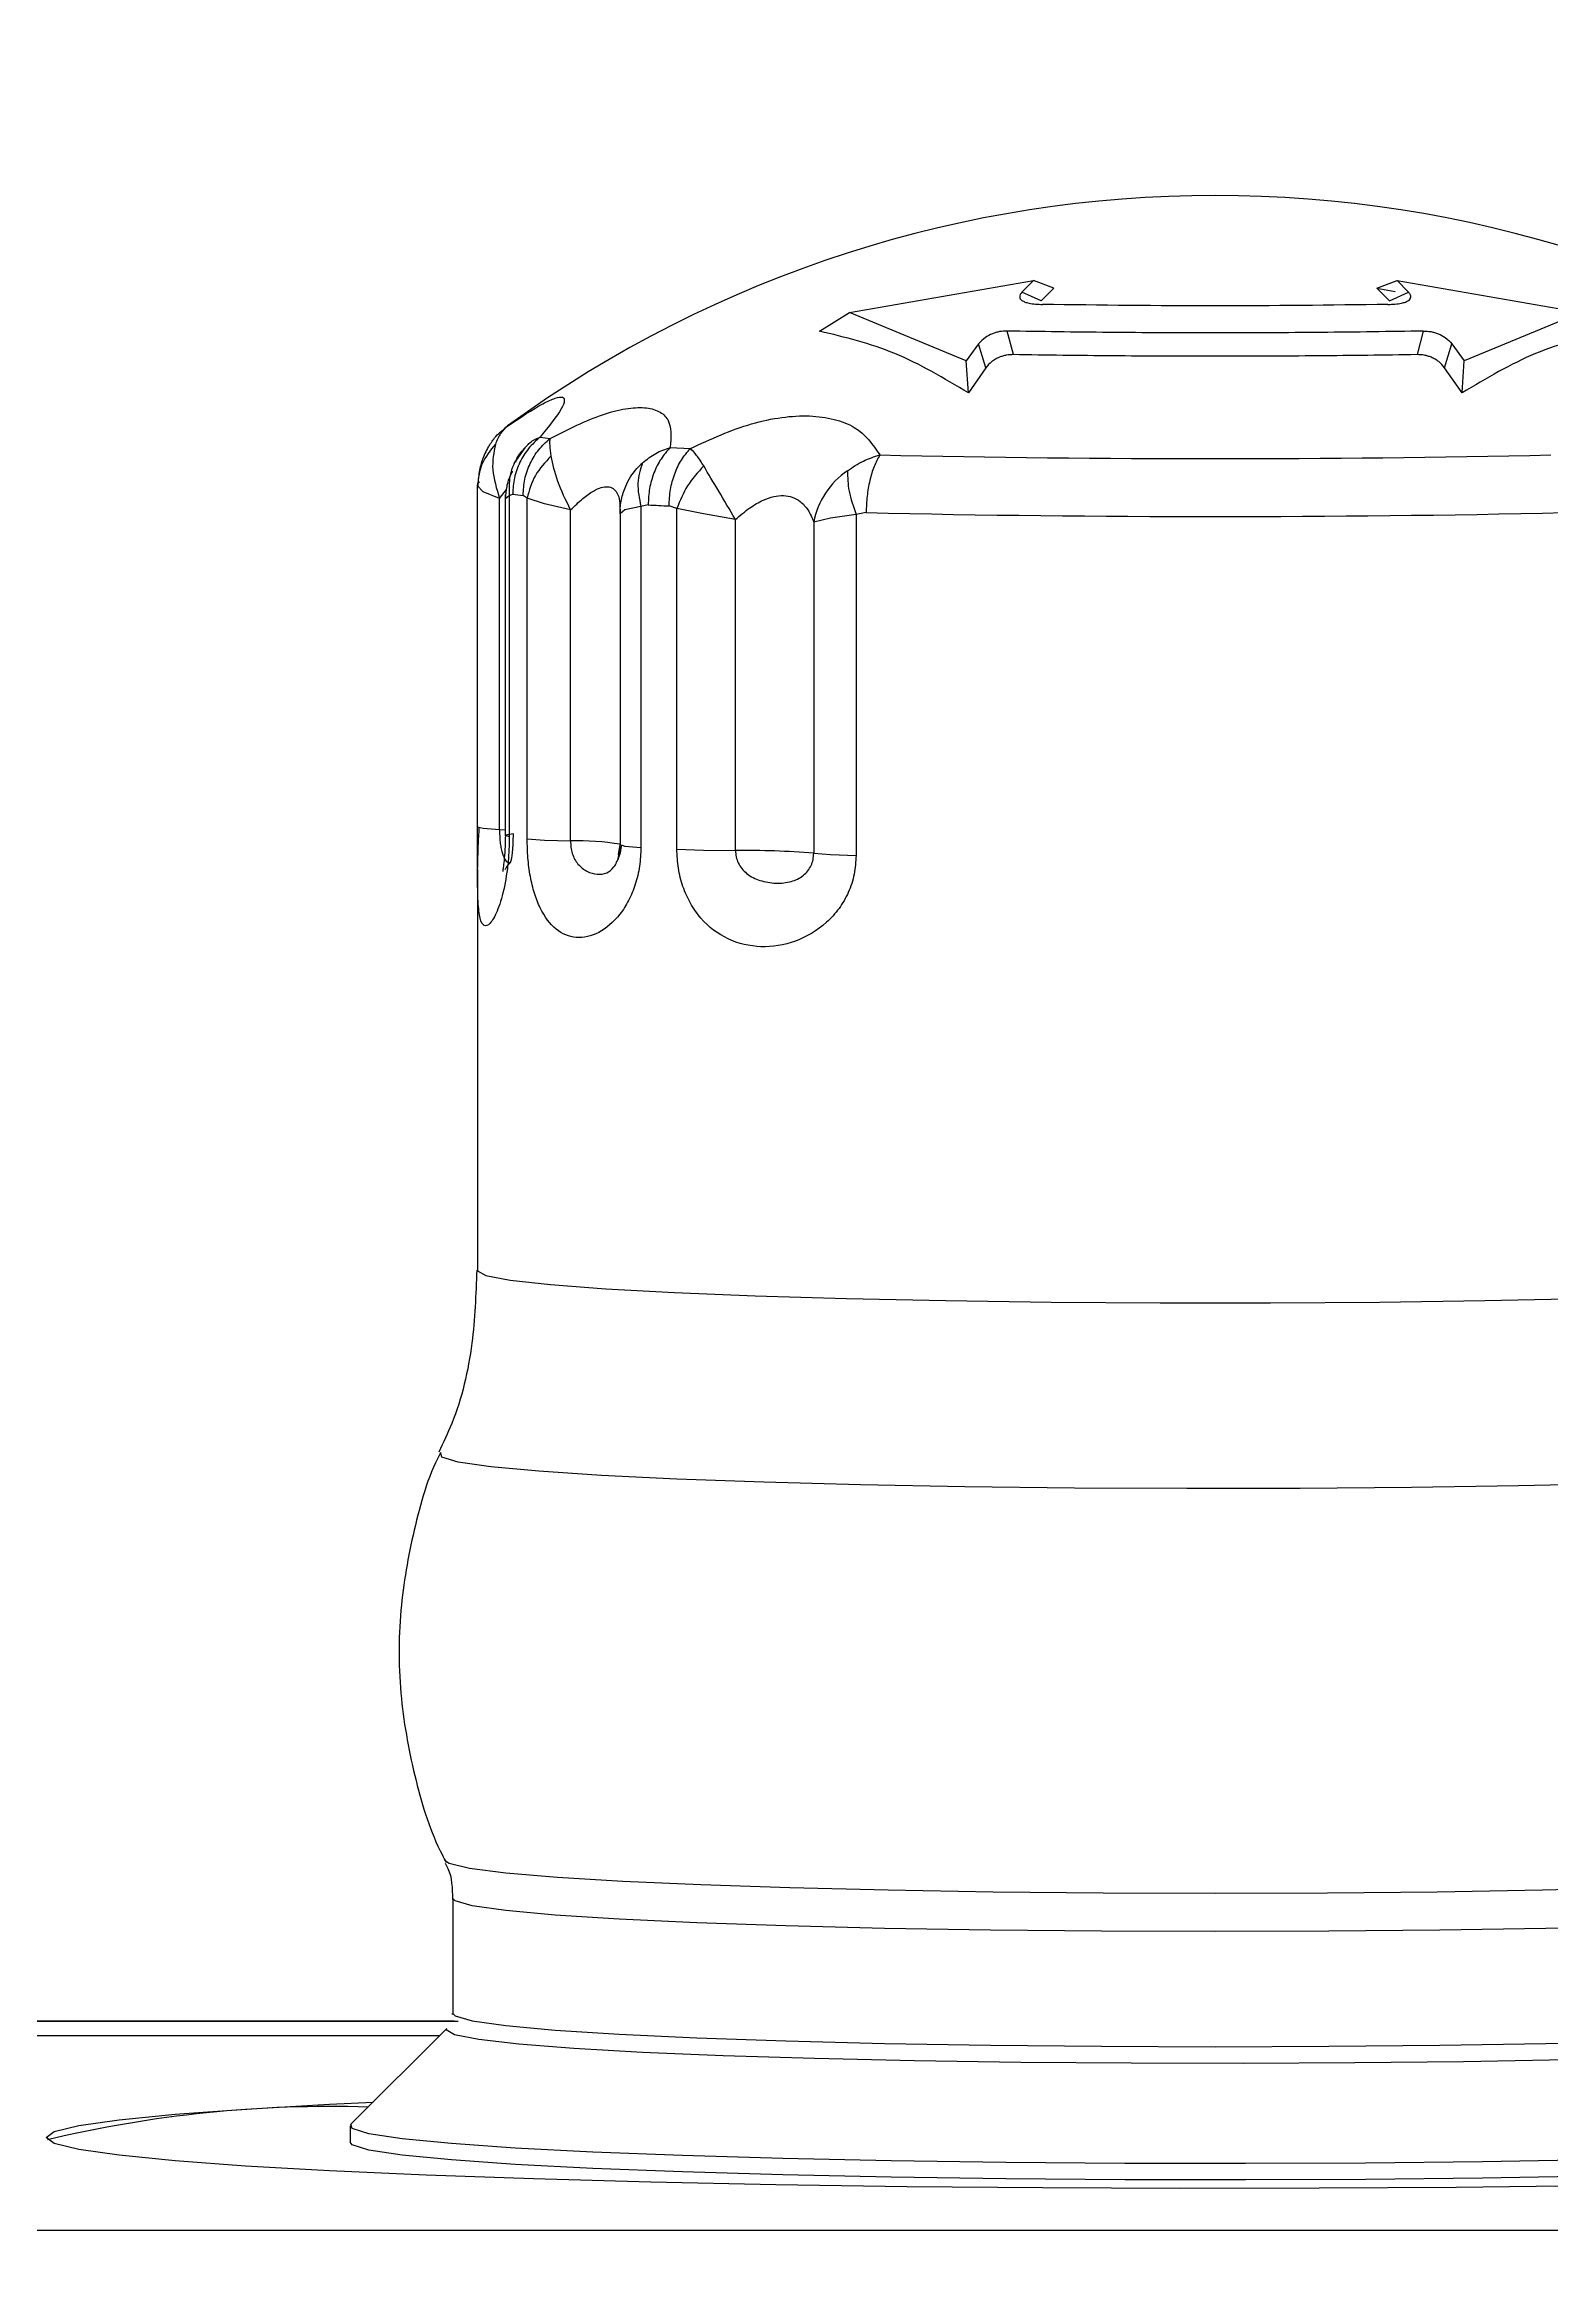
# Model space of a CAD drawing. Header units: inches. Extents: x -955375 to 106222, y -96450 to 64845.
# Drawn here: x 15235.37 to 15267.58, y 28161.38 to 28208.76 of the extents above; entities that cross this region are included whole.
import ezdxf

# ---------------------------------------------------------------- set-up
doc = ezdxf.new("R2010")
doc.units = ezdxf.units.IN
doc.header["$MEASUREMENT"] = 0
doc.linetypes.add('CONTINUA', pattern=[0])
doc.layers.add('ACHUTECH', color=24, linetype='Continuous', lineweight=18)
doc.layers.add('DIBUJO', color=2, linetype='Continuous')
doc.layers.add('P-EQUIPO NUEVO', color=134, linetype='Continuous')
doc.styles.get("Standard").update_dxf_attribs({"font": 'isocp2.shx'})
doc.dimstyles.new('SUPERPEQUEÑA', dxfattribs={"dimtxt": 0.1, "dimasz": 0.05, "dimexe": 0.1, "dimexo": 0.15, "dimgap": 0.05, "dimtad": 1, "dimzin": 0, "dimdsep": 46, "dimtxsty": 'Standard', "dimblk1": 'CRUZZ', "dimblk2": 'CRUZZ', "dimsah": 1, "dimcen": 0.03, "dimse1": 1, "dimse2": 1, "dimclrd": 109, "dimclre": 4, "dimclrt": 173, "dimadec": 0, "dimazin": 0, "dimtfac": 1, "dimtix": 1, "dimtmove": 1, "dimatfit": 3, "dimldrblk": 'CRUZZ', "dimfxl": 1, "dimtolj": 1, "dimtzin": 0, "dimlwd": -1, "dimarcsym": 0})

# ---------------------------------------------------------------- blocks, each defined once
blk = doc.blocks.new('CRUZ')
at = {"layer": 'DIBUJO', "color": 7, "lineweight": -3}
for p, q in [((-0.219, 0), (0.219, 0)), ((0, 0.219), (0, -0.219))]:
    blk.add_line(p, q, dxfattribs=at)
at = {"layer": 'DIBUJO', "color": 7, "lineweight": -3, "const_width": 0.05}
blk.add_lwpolyline([(-0.025, 0, 1), (0.025, 0, 1)], format="xyb", close=True, dxfattribs=at)
blk = doc.blocks.new('CRUZZ')
at = {"layer": 'DIBUJO', "color": 3, "xscale": 10, "yscale": 10, "zscale": 10}
blk.add_blockref('CRUZ', (0, 0), dxfattribs=at)
blk = doc.blocks.new('*D185')
at = {"layer": 'ACHUTECH', "color": 7, "ltscale": 500, "transparency": 16777216}
blk.add_line((5118.653, 54499.153), (5118.653, 25409.933), dxfattribs=at)
at = {"layer": 'Defpoints', "color": 0, "linetype": 'CONTINUA', "ltscale": 500, "transparency": 16777216}
for p in [(26169.229, 54499.203), (5118.653, 25409.883), (6592.24, 25409.883)]:
    blk.add_point(p, dxfattribs=at)
at = {"layer": 'ACHUTECH', "color": 7, "linetype": 'CONTINUA', "ltscale": 500, "transparency": 16777216, "xscale": 0.05, "yscale": 0.05, "zscale": 0.05}
for p, rotation in [((5118.653, 54499.203), 90), ((5118.653, 25409.883), 270)]:
    blk.add_blockref('CRUZZ', p, dxfattribs=dict(at, rotation=rotation))
at = {"layer": 'ACHUTECH', "color": 7, "linetype": 'CONTINUA', "lineweight": 13, "ltscale": 500, "transparency": 16777216, "insert": (5118.558, 39954.543), "char_height": 0.15, "attachment_point": 5, "rotation": 90}
blk.add_mtext('\\A1;29089.32', dxfattribs=at)
blk = doc.blocks.new('*D201')
at = {"layer": 'ACHUTECH', "color": 7, "ltscale": 500, "transparency": 16777216}
blk.add_line((4340.116, 59153.035), (4340.116, 15437.328), dxfattribs=at)
at = {"layer": 'Defpoints', "color": 0, "linetype": 'CONTINUA', "ltscale": 500, "transparency": 16777216}
for p in [(21639.15, 59153.085), (4340.116, 15437.278), (6285.39, 15437.278)]:
    blk.add_point(p, dxfattribs=at)
at = {"layer": 'ACHUTECH', "color": 7, "linetype": 'CONTINUA', "ltscale": 500, "transparency": 16777216, "xscale": 0.05, "yscale": 0.05, "zscale": 0.05}
for p, rotation in [((4340.116, 59153.085), 90), ((4340.116, 15437.278), 270)]:
    blk.add_blockref('CRUZZ', p, dxfattribs=dict(at, rotation=rotation))
at = {"layer": 'ACHUTECH', "color": 7, "linetype": 'CONTINUA', "lineweight": 13, "ltscale": 500, "transparency": 16777216, "insert": (4340.021, 37295.181), "char_height": 0.15, "attachment_point": 5, "rotation": 90}
blk.add_mtext('\\A1;43715.81', dxfattribs=at)
blk = doc.blocks.new('termoformadora 2')
for p, q in [((133640.169, -10134.287), (134064.169, -10134.287)), ((133640.169, -10134.287), (134064.169, -10134.287)), ((134006.559, -10135.447), (134008.952, -10135.404)), ((134006.663, -10135.239), (134009.52, -10135.205)), ((134008.952, -10135.404), (134011.457, -10135.377)), ((134009.52, -10135.205), (134012.449, -10135.186)), ((134011.457, -10135.377), (134014.024, -10135.365)), ((134012.449, -10135.186), (134015.41, -10135.182)), ((134014.024, -10135.365), (134016.603, -10135.369)), ((134015.41, -10135.182), (134018.36, -10135.193)), ((134016.603, -10135.369), (134019.145, -10135.389)), ((134018.36, -10135.193), (134021.259, -10135.22)), ((134019.145, -10135.389), (134021.599, -10135.424)), ((134021.259, -10135.22), (134024.065, -10135.261)), ((134021.599, -10135.424), (134023.919, -10135.473)), ((134023.919, -10135.473), (134026.059, -10135.536)), ((134024.065, -10135.261), (134026.739, -10135.317)), ((134026.059, -10135.536), (134027.977, -10135.611)), ((134026.739, -10135.317), (134029.244, -10135.386)), ((134029.244, -10135.386), (134031.544, -10135.467)), ((134031.544, -10135.467), (134033.607, -10135.56)), ((134006.559, -10135.796), (134008.952, -10135.754)), ((134008.952, -10135.754), (134011.457, -10135.727)), ((134011.457, -10135.727), (134014.024, -10135.715)), ((134014.024, -10135.715), (134016.603, -10135.719)), ((134016.603, -10135.719), (134019.145, -10135.739)), ((134019.145, -10135.739), (134021.599, -10135.773)), ((134021.599, -10135.773), (134023.919, -10135.823)), ((134023.919, -10135.823), (134026.059, -10135.886)), ((134026.059, -10135.886), (134027.977, -10135.961)), ((134027.977, -10135.611), (134029.636, -10135.698)), ((134027.977, -10135.961), (134029.636, -10136.047)), ((134029.636, -10135.698), (134031.004, -10135.793)), ((134031.004, -10135.793), (134032.054, -10135.896)), ((134032.054, -10135.896), (134032.765, -10136.004)), ((134032.765, -10136.004), (134033.124, -10136.116)), ((134033.607, -10135.56), (134035.404, -10135.663)), ((134035.404, -10135.663), (134036.911, -10135.774)), ((134036.911, -10135.774), (134038.105, -10135.892)), ((134038.105, -10135.892), (134038.97, -10136.016)), ((134038.97, -10136.016), (134039.494, -10136.143)), ((134029.636, -10136.047), (134031.004, -10136.143)), ((134031.004, -10136.143), (134032.054, -10136.246)), ((134032.054, -10136.246), (134032.765, -10136.354)), ((134032.765, -10136.354), (134033.124, -10136.465)), ((134033.124, -10136.116), (134033.169, -10136.172)), ((134033.124, -10136.465), (134033.152, -10136.557)), ((134033.169, -10136.522), (134033.169, -10136.172)), ((134039.494, -10136.401), (134038.97, -10136.528)), ((134039.494, -10136.143), (134039.669, -10136.272)), ((134039.669, -10136.272), (134039.494, -10136.401)), ((134039.669, -10136.272), (134039.669, -10136.272)), ((134031.1, -10138.604), (134033.152, -10136.557)), ((134035.404, -10136.881), (134033.607, -10136.984)), ((134036.911, -10136.77), (134035.404, -10136.881)), ((134038.105, -10136.652), (134036.911, -10136.77)), ((134038.97, -10136.528), (134038.105, -10136.652)), ((134033.607, -10136.984), (134032.679, -10137.028)), ((134007.149, -10137.935), (134009.359, -10137.894)), ((134009.359, -10137.894), (134011.682, -10137.868)), ((134011.682, -10137.868), (134014.069, -10137.856)), ((134014.069, -10137.856), (134016.468, -10137.86)), ((134016.468, -10137.86), (134018.829, -10137.879)), ((134018.829, -10137.879), (134021.102, -10137.913)), ((134007.597, -10138.286), (134005.487, -10138.339)), ((134009.865, -10138.247), (134007.597, -10138.286)), ((134012.24, -10138.223), (134009.865, -10138.247)), ((134014.669, -10138.215), (134012.24, -10138.223)), ((134017.099, -10138.223), (134014.669, -10138.215)), ((134019.474, -10138.247), (134017.099, -10138.223)), ((134021.742, -10138.286), (134019.474, -10138.247)), ((134021.102, -10137.913), (134023.237, -10137.961)), ((134023.851, -10138.339), (134021.742, -10138.286)), ((134023.237, -10137.961), (134025.19, -10138.022)), ((134025.756, -10138.405), (134023.851, -10138.339)), ((134025.19, -10138.022), (134026.918, -10138.094)), ((134026.918, -10138.094), (134028.386, -10138.177)), ((134028.386, -10138.177), (134029.561, -10138.269)), ((134029.561, -10138.269), (134030.418, -10138.366)), ((134030.418, -10138.366), (134030.94, -10138.469)), ((134027.413, -10138.483), (134025.756, -10138.405)), ((134028.785, -10138.571), (134027.413, -10138.483)), ((134029.842, -10138.667), (134028.785, -10138.571)), ((134030.561, -10138.768), (134029.842, -10138.667)), ((134030.924, -10138.873), (134030.561, -10138.768)), ((134072.252, -10138.761), (134030.86, -10138.761)), ((134030.94, -10138.469), (134031.116, -10138.573)), ((134030.944, -10138.764), (134072.292, -10138.764)), ((134031.116, -10138.573), (134031.1, -10138.604)), ((134031.116, -10138.573), (134031.116, -10138.573)), ((134064.169, -10138.457), (134031.248, -10138.457)), ((134030.969, -10138.927), (134030.924, -10138.873)), ((134030.969, -10141.386), (134030.969, -10138.926)), ((134030.984, -10138.926), (134030.988, -10138.904)), ((134005.487, -10140.799), (134007.597, -10140.745)), ((134007.597, -10140.745), (134009.865, -10140.707)), ((134009.865, -10140.707), (134012.24, -10140.683)), ((134012.24, -10140.683), (134014.669, -10140.675)), ((134014.669, -10140.675), (134017.099, -10140.683)), ((134017.099, -10140.683), (134019.474, -10140.707)), ((134019.474, -10140.707), (134021.742, -10140.745)), ((134021.742, -10140.745), (134023.851, -10140.799)), ((134023.851, -10140.799), (134025.756, -10140.865)), ((134025.756, -10140.865), (134027.413, -10140.943)), ((134027.413, -10140.943), (134028.785, -10141.031)), ((134028.785, -10141.031), (134029.842, -10141.126)), ((134029.842, -10141.126), (134030.561, -10141.228)), ((134030.561, -10141.228), (134030.924, -10141.333)), ((134007.674, -10141.566), (134005.575, -10141.617)), ((134009.921, -10141.529), (134007.674, -10141.566)), ((134012.27, -10141.506), (134009.921, -10141.529)), ((134014.669, -10141.498), (134012.27, -10141.506)), ((134017.069, -10141.506), (134014.669, -10141.498)), ((134019.417, -10141.529), (134017.069, -10141.506)), ((134021.665, -10141.566), (134019.417, -10141.529)), ((134023.763, -10141.617), (134021.665, -10141.566)), ((134025.667, -10141.681), (134023.763, -10141.617)), ((134027.337, -10141.757), (134025.667, -10141.681)), ((134030.924, -10141.333), (134030.969, -10141.386)), ((134028.737, -10141.842), (134027.337, -10141.757)), ((134029.838, -10141.936), (134028.737, -10141.842)), ((134030.614, -10142.035), (134029.838, -10141.936)), ((134031.051, -10142.138), (134030.614, -10142.035)), ((134031.147, -10142.202), (134031.051, -10142.138)), ((134006.03, -10150.257), (134008.183, -10150.209)), ((134008.183, -10150.209), (134010.475, -10150.175)), ((134010.475, -10150.175), (134012.855, -10150.155)), ((134012.855, -10150.155), (134015.275, -10150.152)), ((134015.275, -10150.152), (134017.682, -10150.163)), ((134017.682, -10150.163), (134020.024, -10150.19)), ((134020.024, -10150.19), (134022.252, -10150.231)), ((134022.252, -10150.231), (134024.319, -10150.286)), ((134024.319, -10150.286), (134026.18, -10150.354)), ((134026.18, -10150.354), (134027.796, -10150.432)), ((134027.796, -10150.432), (134029.131, -10150.52)), ((134029.131, -10150.52), (134030.159, -10150.616)), ((134030.159, -10150.616), (134030.857, -10150.717)), ((134030.857, -10150.717), (134031.209, -10150.822)), ((134031.209, -10150.822), (134031.226, -10150.916)), ((134008.906, -10154.171), (134006.782, -10154.215)), ((134011.159, -10154.141), (134008.906, -10154.171)), ((134013.49, -10154.125), (134011.159, -10154.141)), ((134015.848, -10154.125), (134013.49, -10154.125)), ((134018.179, -10154.141), (134015.848, -10154.125)), ((134020.433, -10154.171), (134018.179, -10154.141)), ((134022.557, -10154.215), (134020.433, -10154.171)), ((134024.505, -10154.273), (134022.557, -10154.215)), ((134026.233, -10154.343), (134024.505, -10154.273)), ((134027.703, -10154.424), (134026.233, -10154.343)), ((134028.882, -10154.513), (134027.703, -10154.424)), ((134029.743, -10154.609), (134028.882, -10154.513)), ((134030.268, -10154.709), (134029.743, -10154.609)), ((134030.444, -10154.811), (134030.268, -10154.709)), ((134030.444, -10163.394), (134030.444, -10154.811)), ((134022.349, -10170.983), (134022.349, -10163.694)), ((134022.898, -10163.714), (134022.349, -10163.694)), ((134023.255, -10163.741), (134022.898, -10163.714)), ((134023.255, -10170.82), (134023.255, -10163.741)), ((134025.611, -10163.806), (134024.929, -10163.798)), ((134024.929, -10163.798), (134024.929, -10170.876)), ((134026.182, -10163.825), (134025.611, -10163.806)), ((134026.182, -10163.825), (134026.182, -10171.114)), ((134026.951, -10171.153), (134026.951, -10163.863)), ((134027.292, -10163.891), (134026.951, -10163.863)), ((134027.353, -10163.909), (134027.292, -10163.891)), ((134027.393, -10163.921), (134027.353, -10163.909)), ((134027.433, -10163.705), (134027.392, -10163.924)), ((134027.394, -10171.009), (134027.394, -10163.911)), ((134029.014, -10164.021), (134028.455, -10164.001)), ((134028.455, -10164.001), (134028.455, -10171.08)), ((134029.383, -10164.047), (134029.014, -10164.021)), ((134029.383, -10164.047), (134029.383, -10171.336)), ((134029.678, -10164.156), (134029.848, -10164.126)), ((134029.765, -10171.385), (134029.765, -10164.095)), ((134029.848, -10164.126), (134029.765, -10164.095)), ((134029.851, -10171.412), (134029.851, -10164.111)), ((134029.973, -10164.248), (134029.851, -10164.241)), ((134030.327, -10164.275), (134029.973, -10164.248)), ((134029.973, -10164.248), (134029.973, -10171.327)), ((134030.388, -10164.291), (134030.327, -10164.275)), ((134030.442, -10164.305), (134030.388, -10164.291)), ((134030.442, -10164.305), (134030.442, -10171.595)), ((134022.133, -10171.023), (134022.349, -10170.983)), ((134022.349, -10170.983), (134022.898, -10170.907)), ((134022.898, -10170.907), (134023.255, -10170.82)), ((134024.929, -10170.876), (134025.611, -10170.999)), ((134025.611, -10170.999), (134026.182, -10171.114)), ((134027.292, -10171.083), (134027.393, -10171)), ((134027.403, -10171.205), (134027.393, -10171)), ((134026.182, -10171.114), (134026.348, -10171.167)), ((134026.796, -10171.189), (134026.951, -10171.153)), ((134026.951, -10171.153), (134027.292, -10171.083)), ((134027.399, -10171.204), (134027.382, -10171.235)), ((134028.455, -10171.08), (134029.014, -10171.213)), ((134029.014, -10171.213), (134029.383, -10171.336)), ((134029.383, -10171.336), (134029.47, -10171.391)), ((134029.692, -10171.42), (134029.765, -10171.385)), ((134029.765, -10171.385), (134029.848, -10171.319)), ((134029.973, -10171.327), (134029.828, -10171.519)), ((134029.973, -10171.327), (134030.327, -10171.468)), ((134030.327, -10171.468), (134030.442, -10171.595)), ((134030.437, -10171.651), (134030.402, -10171.68)), ((134030.442, -10171.595), (134030.437, -10171.651)), ((134026.323, -10172.417), (134025.893, -10172.395)), ((134029.518, -10172.318), (134029.402, -10172.438)), ((134029.43, -10172.411), (134029.668, -10172.073)), ((134029.107, -10172.638), (134028.893, -10172.611)), ((134029.822, -10172.86), (134029.802, -10172.879)), ((134009.392, -10173.582), (134009.346, -10174.268)), ((134009.392, -10173.582), (134009.765, -10174.123)), ((134019.574, -10174.123), (134019.946, -10173.582)), ((134019.946, -10173.582), (134019.992, -10174.268)), ((134006.846, -10175.302), (134009.346, -10174.268)), ((134009.609, -10174.63), (134009.346, -10174.268)), ((134009.765, -10174.123), (134009.609, -10174.63)), ((134019.574, -10174.123), (134019.729, -10174.63)), ((134019.729, -10174.63), (134019.992, -10174.268)), ((134019.992, -10174.268), (134022.493, -10175.302)), ((134010.22, -10174.906), (134010.355, -10174.402)), ((134018.983, -10174.402), (134019.119, -10174.906)), ((134010.781, -10175.991), (134006.846, -10175.302)), ((134022.493, -10175.302), (134018.558, -10175.991)), ((134023.129, -10174.903), (134022.493, -10175.302)), ((134010.943, -10175.55), (134010.536, -10175.739)), ((134010.536, -10175.739), (134010.781, -10175.991)), ((134011.217, -10175.825), (134010.822, -10175.752)), ((134010.943, -10175.55), (134011.217, -10175.825)), ((134018.121, -10175.825), (134018.395, -10175.55)), ((134018.395, -10175.55), (134018.802, -10175.739)), ((134018.558, -10175.991), (134018.802, -10175.739)), ((134011.217, -10175.825), (134010.781, -10175.991)), ((134018.121, -10175.825), (134018.558, -10175.991))]:
    blk.add_line(p, q)
for centre, radius, start, end in [((134033.594, -10110.97), 25.966, 268.212, 283.4704), ((134024.759, -10144.175), 19.624, 265.6046, 270.495), ((134028.279, -10158.78), 5.225, 260.2448, 271.9236), ((134014.669, -10507.328), 336.388, 88.72855, 91.27145), ((134021.596, -10170.514), 1.687, 303.69, 349.5551), ((134020.523, -10292.055), 121.029, 87.02917, 87.24146), ((134027.791, -10185.555), 14.263, 82.3379, 83.2382), ((134014.669, -10495.912), 323.734, 88.73038, 91.26962), ((134014.669, -10152.107), 25.7, 233.945, 306.0734)]:
    blk.add_arc(centre, radius, start, end)
for points, knots in [([(134031.137, -10142.142), (134031.116, -10142.105), (134030.99, -10141.88), (134030.985, -10141.599), (134030.981, -10141.365)], [0, 0, 0, 0, 0.166366, 1, 1, 1, 1]), ([(134031.234, -10150.922), (134031.238, -10150.914), (134031.511, -10150.398), (134031.827, -10149.262), (134032.142, -10147.507), (134032.131, -10145.688), (134031.797, -10143.932), (134031.439, -10142.754), (134031.141, -10142.208), (134031.113, -10142.156)], [0, 0, 0, 0, 0.003031, 0.194046, 0.386535, 0.595766, 0.793282, 0.980329, 1, 1, 1, 1]), ([(134030.46, -10154.824), (134030.48, -10154.302), (134030.522, -10153.189), (134030.827, -10151.868), (134031.176, -10151.134), (134031.272, -10150.932)], [0, 0, 0, 0, 0.390735, 0.832893, 1, 1, 1, 1]), ([(134022.349, -10163.694), (134022.357, -10163.558), (134022.374, -10163.283), (134022.504, -10162.894), (134022.707, -10162.544), (134023.072, -10162.148), (134023.646, -10161.807), (134024.389, -10161.693), (134025.096, -10161.858), (134025.598, -10162.229), (134025.897, -10162.655), (134026.059, -10163.019), (134026.163, -10163.415), (134026.175, -10163.689), (134026.182, -10163.825)], [0, 0, 0, 0, 0.058381, 0.117719, 0.177175, 0.239808, 0.368129, 0.500157, 0.632259, 0.760316, 0.822932, 0.883153, 0.941894, 1, 1, 1, 1]), ([(134026.951, -10163.863), (134026.957, -10163.727), (134026.969, -10163.453), (134027.064, -10163.067), (134027.208, -10162.717), (134027.462, -10162.32), (134027.857, -10161.997), (134028.34, -10161.891), (134028.776, -10162.065), (134029.064, -10162.45), (134029.232, -10162.872), (134029.319, -10163.237), (134029.373, -10163.635), (134029.38, -10163.91), (134029.383, -10164.047)], [0, 0, 0, 0, 0.05825, 0.117397, 0.177687, 0.240269, 0.368271, 0.500398, 0.632379, 0.760616, 0.823151, 0.882478, 0.941669, 1, 1, 1, 1]), ([(134029.765, -10164.095), (134029.767, -10163.979), (134029.772, -10163.744), (134029.814, -10163.292), (134029.913, -10162.79), (134030.067, -10162.377), (134030.216, -10162.174), (134030.334, -10162.178), (134030.409, -10162.386), (134030.442, -10162.787), (134030.443, -10163.207), (134030.444, -10163.413)], [0, 0, 0, 0, 0.0576, 0.115979, 0.235637, 0.360754, 0.49026, 0.621849, 0.752078, 0.878524, 1, 1, 1, 1]), ([(134024.929, -10163.798), (134024.926, -10163.752), (134024.92, -10163.66), (134024.872, -10163.526), (134024.795, -10163.405), (134024.647, -10163.257), (134024.391, -10163.137), (134024.062, -10163.086), (134023.745, -10163.114), (134023.517, -10163.222), (134023.38, -10163.355), (134023.308, -10163.471), (134023.264, -10163.602), (134023.258, -10163.695), (134023.255, -10163.741)], [0, 0, 0, 0, 0.048832, 0.099288, 0.153149, 0.211815, 0.345886, 0.500075, 0.653468, 0.787458, 0.846234, 0.900085, 0.950858, 1, 1, 1, 1]), ([(134028.455, -10164.001), (134028.453, -10163.956), (134028.45, -10163.863), (134028.421, -10163.728), (134028.368, -10163.606), (134028.266, -10163.46), (134028.097, -10163.333), (134027.882, -10163.277), (134027.686, -10163.302), (134027.551, -10163.402), (134027.469, -10163.537), (134027.426, -10163.654), (134027.398, -10163.784), (134027.395, -10163.876), (134027.393, -10163.921)], [0, 0, 0, 0, 0.049054, 0.09965, 0.153339, 0.211965, 0.345858, 0.499356, 0.653611, 0.787674, 0.846279, 0.900255, 0.951042, 1, 1, 1, 1]), ([(134029.86, -10163.39), (134029.846, -10163.41), (134029.819, -10163.448), (134029.766, -10163.513), (134029.74, -10163.545)], [0, 0, 0, 0, 0.496098, 1, 1, 1, 1]), ([(134029.849, -10164.123), (134029.851, -10164.017), (134029.854, -10163.814), (134029.876, -10163.578), (134029.896, -10163.428), (134029.906, -10163.355), (134029.9, -10163.353), (134029.897, -10163.353)], [0, 0, 0, 0, 0.253825, 0.485789, 0.698328, 0.892392, 1, 1, 1, 1]), ([(134030.413, -10164.289), (134030.422, -10164.16), (134030.441, -10163.888), (134030.443, -10163.588), (134030.444, -10163.431)], [0, 0, 0, 0, 0.477264, 1, 1, 1, 1]), ([(134030.444, -10163.413), (134030.444, -10163.556), (134030.443, -10163.841), (134030.443, -10164.152), (134030.442, -10164.305)], [0, 0, 0, 0, 0.504558, 1, 1, 1, 1]), ([(134027.368, -10163.904), (134027.381, -10163.831), (134027.407, -10163.687), (134027.434, -10163.629), (134027.447, -10163.6)], [0, 0, 0, 0, 0.510269, 1, 1, 1, 1]), ([(134029.973, -10164.248), (134029.973, -10164.203), (134029.972, -10164.11), (134029.962, -10163.976), (134029.943, -10163.853), (134029.907, -10163.701), (134029.847, -10163.576), (134029.777, -10163.518), (134029.729, -10163.541), (134029.709, -10163.639), (134029.693, -10163.774), (134029.685, -10163.889), (134029.679, -10164.019), (134029.678, -10164.111), (134029.678, -10164.156)], [0, 0, 0, 0, 0.048832, 0.099353, 0.153026, 0.211374, 0.346399, 0.500048, 0.653176, 0.787853, 0.846299, 0.900163, 0.95097, 1, 1, 1, 1]), ([(134021.842, -10172.257), (134021.885, -10172.178), (134021.97, -10172.02), (134022.061, -10171.713), (134022.122, -10171.377), (134022.13, -10171.141), (134022.133, -10171.023)], [0, 0, 0, 0, 0.249986, 0.499994, 0.749998, 1, 1, 1, 1]), ([(134022.532, -10171.918), (134022.53, -10171.776), (134022.528, -10171.494), (134022.408, -10171.153), (134022.349, -10170.983)], [0, 0, 0, 0, 0.499988, 1, 1, 1, 1]), ([(134024.929, -10170.876), (134024.828, -10170.963), (134024.641, -10171.125), (134024.359, -10171.29), (134024.114, -10171.376), (134023.899, -10171.398), (134023.705, -10171.361), (134023.524, -10171.26), (134023.363, -10171.081), (134023.293, -10170.911), (134023.255, -10170.82)], [0, 0, 0, 0, 0.158201, 0.295807, 0.400287, 0.499895, 0.601372, 0.707639, 0.843436, 1, 1, 1, 1]), ([(134024.929, -10170.877), (134025.052, -10171.084), (134025.303, -10171.507), (134025.505, -10171.849), (134025.608, -10172.023)], [0, 0, 0, 0, 0.491211, 1, 1, 1, 1]), ([(134027.393, -10171), (134027.393, -10171), (134027.393, -10171), (134027.393, -10171), (134027.393, -10171.001), (134027.393, -10171.003), (134027.398, -10171.116), (134027.376, -10171.301), (134027.274, -10171.64), (134027.115, -10171.885), (134026.976, -10172.033), (134026.935, -10172.071), (134026.922, -10172.083), (134026.918, -10172.087), (134026.917, -10172.088)], [0, 0, 0, 0, 0.000082, 0.000122, 0.00037, 0.001234, 0.00423, 0.249274, 0.501814, 0.861813, 0.959538, 0.987013, 0.995289, 1, 1, 1, 1]), ([(134025.608, -10172.023), (134025.732, -10171.886), (134025.981, -10171.612), (134026.115, -10171.28), (134026.182, -10171.114)], [0, 0, 0, 0, 0.499976, 1, 1, 1, 1]), ([(134026.348, -10171.167), (134026.342, -10171.285), (134026.33, -10171.52), (134026.236, -10171.855), (134026.093, -10172.16), (134025.959, -10172.317), (134025.893, -10172.395)], [0, 0, 0, 0, 0.250023, 0.499983, 0.749974, 1, 1, 1, 1]), ([(134026.323, -10172.417), (134026.392, -10172.338), (134026.531, -10172.182), (134026.679, -10171.878), (134026.778, -10171.542), (134026.79, -10171.307), (134026.796, -10171.189)], [0, 0, 0, 0, 0.24994, 0.499973, 0.749946, 1, 1, 1, 1]), ([(134026.917, -10172.088), (134026.963, -10171.947), (134027.056, -10171.666), (134026.986, -10171.324), (134026.951, -10171.153)], [0, 0, 0, 0, 0.499984, 1, 1, 1, 1]), ([(134028.455, -10171.08), (134028.367, -10171.165), (134028.203, -10171.325), (134027.979, -10171.485), (134027.798, -10171.568), (134027.654, -10171.587), (134027.538, -10171.547), (134027.451, -10171.442), (134027.406, -10171.322), (134027.403, -10171.225), (134027.403, -10171.205)], [0, 0, 0, 0, 0.180136, 0.336767, 0.455774, 0.569176, 0.684754, 0.80576, 0.960384, 1, 1, 1, 1]), ([(134028.455, -10171.08), (134028.556, -10171.29), (134028.762, -10171.717), (134028.833, -10172.061), (134028.869, -10172.236)], [0, 0, 0, 0, 0.49119, 1, 1, 1, 1]), ([(134028.869, -10172.236), (134028.995, -10172.101), (134029.247, -10171.831), (134029.338, -10171.501), (134029.383, -10171.336)], [0, 0, 0, 0, 0.499944, 1, 1, 1, 1]), ([(134029.47, -10171.391), (134029.463, -10171.509), (134029.448, -10171.744), (134029.328, -10172.078), (134029.147, -10172.38), (134028.978, -10172.534), (134028.893, -10172.611)], [0, 0, 0, 0, 0.249993, 0.499981, 0.749955, 1, 1, 1, 1]), ([(134029.107, -10172.638), (134029.193, -10172.561), (134029.364, -10172.407), (134029.548, -10172.106), (134029.67, -10171.772), (134029.685, -10171.537), (134029.692, -10171.42)], [0, 0, 0, 0, 0.250008, 0.499979, 0.749944, 1, 1, 1, 1]), ([(134029.518, -10172.318), (134029.606, -10172.178), (134029.781, -10171.899), (134029.771, -10171.556), (134029.765, -10171.385)], [0, 0, 0, 0, 0.500023, 1, 1, 1, 1]), ([(134029.694, -10171.912), (134029.708, -10171.888), (134029.767, -10171.784), (134029.831, -10171.585), (134029.844, -10171.407), (134029.85, -10171.321)], [0, 0, 0, 0, 0.130314, 0.575389, 1, 1, 1, 1]), ([(134030.062, -10172.487), (134030.097, -10172.312), (134030.168, -10171.968), (134030.037, -10171.538), (134029.973, -10171.327)], [0, 0, 0, 0, 0.508849, 1, 1, 1, 1]), ([(134022.532, -10171.918), (134022.423, -10171.993), (134022.211, -10172.14), (134021.962, -10172.219), (134021.842, -10172.257)], [0, 0, 0, 0, 0.51655, 1, 1, 1, 1]), ([(134025.608, -10172.023), (134025.659, -10172.104), (134025.758, -10172.261), (134025.849, -10172.351), (134025.893, -10172.395)], [0, 0, 0, 0, 0.51654, 1, 1, 1, 1]), ([(134030.062, -10172.487), (134030.171, -10172.354), (134030.391, -10172.088), (134030.425, -10171.759), (134030.442, -10171.595)], [0, 0, 0, 0, 0.499979, 1, 1, 1, 1]), ([(134030.215, -10172.429), (134030.264, -10172.337), (134030.354, -10172.168), (134030.395, -10171.955), (134030.414, -10171.857)], [0, 0, 0, 0, 0.542528, 1, 1, 1, 1]), ([(134030.414, -10171.858), (134030.422, -10171.805), (134030.435, -10171.714), (134030.435, -10171.624), (134030.435, -10171.587)], [0, 0, 0, 0, 0.586044, 1, 1, 1, 1]), ([(134025.893, -10172.395), (134025.456, -10172.595), (134024.799, -10172.896), (134023.934, -10173.074), (134023.332, -10173.109), (134022.807, -10173.034), (134022.219, -10172.81), (134021.993, -10172.478), (134021.842, -10172.257)], [0, 0, 0, 0, 0.250284, 0.376471, 0.500011, 0.625364, 0.750641, 1, 1, 1, 1]), ([(134028.893, -10172.611), (134028.507, -10172.804), (134027.926, -10173.094), (134027.268, -10173.259), (134026.858, -10173.285), (134026.554, -10173.204), (134026.287, -10172.972), (134026.309, -10172.639), (134026.323, -10172.417)], [0, 0, 0, 0, 0.25028, 0.376737, 0.499992, 0.625344, 0.750636, 1, 1, 1, 1]), ([(134026.917, -10172.088), (134026.825, -10172.162), (134026.647, -10172.305), (134026.429, -10172.38), (134026.323, -10172.417)], [0, 0, 0, 0, 0.516583, 1, 1, 1, 1]), ([(134028.869, -10172.236), (134028.879, -10172.317), (134028.898, -10172.475), (134028.895, -10172.567), (134028.893, -10172.611)], [0, 0, 0, 0, 0.51656, 1, 1, 1, 1]), ([(134029.402, -10172.438), (134029.377, -10172.466), (134029.294, -10172.56), (134029.184, -10172.606), (134029.107, -10172.638)], [0, 0, 0, 0, 0.297841, 1, 1, 1, 1]), ([(134029.622, -10172.109), (134029.614, -10172.139), (134029.597, -10172.203), (134029.556, -10172.263), (134029.53, -10172.302), (134029.522, -10172.313), (134029.519, -10172.317), (134029.518, -10172.318)], [0, 0, 0, 0, 0.378299, 0.818163, 0.941716, 0.979057, 1, 1, 1, 1]), ([(134030.211, -10172.424), (134030.17, -10172.492), (134030.068, -10172.661), (134029.914, -10172.786), (134029.822, -10172.86)], [0, 0, 0, 0, 0.403613, 1, 1, 1, 1]), ([(134029.822, -10172.86), (134029.869, -10172.816), (134029.966, -10172.726), (134030.029, -10172.568), (134030.062, -10172.487)], [0, 0, 0, 0, 0.483372, 1, 1, 1, 1]), ([(134029.822, -10172.86), (134029.541, -10173.048), (134029.121, -10173.329), (134028.768, -10173.485), (134028.61, -10173.507), (134028.571, -10173.425), (134028.658, -10173.196), (134028.925, -10172.864), (134029.107, -10172.638)], [0, 0, 0, 0, 0.251804, 0.375464, 0.499937, 0.622868, 0.744094, 1, 1, 1, 1]), ([(134006.21, -10174.903), (134006.75, -10174.774), (134007.83, -10174.517), (134008.872, -10173.894), (134009.392, -10173.582)], [0, 0, 0, 0, 0.499992, 1, 1, 1, 1]), ([(134019.946, -10173.582), (134020.467, -10173.894), (134021.508, -10174.517), (134022.589, -10174.774), (134023.129, -10174.903)], [0, 0, 0, 0, 0.500008, 1, 1, 1, 1]), ([(134009.765, -10174.123), (134009.801, -10174.167), (134009.854, -10174.231), (134009.963, -10174.304), (134010.043, -10174.344), (134010.123, -10174.372), (134010.227, -10174.398), (134010.303, -10174.4), (134010.355, -10174.402)], [0, 0, 0, 0, 0.327713, 0.468618, 0.600592, 0.701218, 0.798668, 1, 1, 1, 1]), ([(134010.355, -10174.402), (134011.055, -10174.392), (134012.455, -10174.372), (134014.669, -10174.364), (134016.883, -10174.372), (134018.283, -10174.392), (134018.983, -10174.402)], [0, 0, 0, 0, 0.250006, 0.5, 0.749994, 1, 1, 1, 1]), ([(134018.983, -10174.402), (134019.035, -10174.4), (134019.112, -10174.398), (134019.215, -10174.372), (134019.295, -10174.344), (134019.376, -10174.304), (134019.485, -10174.231), (134019.537, -10174.167), (134019.574, -10174.123)], [0, 0, 0, 0, 0.201332, 0.298782, 0.399408, 0.531382, 0.672287, 1, 1, 1, 1]), ([(134010.22, -10174.906), (134010.166, -10174.905), (134010.087, -10174.902), (134009.979, -10174.877), (134009.869, -10174.839), (134009.721, -10174.758), (134009.651, -10174.678), (134009.609, -10174.63)], [0, 0, 0, 0, 0.205156, 0.303787, 0.405561, 0.646026, 1, 1, 1, 1]), ([(134010.22, -10174.906), (134010.939, -10174.895), (134012.378, -10174.873), (134014.669, -10174.865), (134016.96, -10174.873), (134018.399, -10174.895), (134019.119, -10174.906)], [0, 0, 0, 0, 0.25, 0.5, 0.75, 1, 1, 1, 1]), ([(134019.119, -10174.906), (134019.172, -10174.905), (134019.252, -10174.902), (134019.36, -10174.877), (134019.469, -10174.839), (134019.617, -10174.758), (134019.687, -10174.678), (134019.729, -10174.63)], [0, 0, 0, 0, 0.205156, 0.303787, 0.405561, 0.646026, 1, 1, 1, 1]), ([(134010.978, -10175.475), (134010.875, -10175.48), (134010.734, -10175.488), (134010.598, -10175.526), (134010.534, -10175.558), (134010.496, -10175.596), (134010.483, -10175.639), (134010.494, -10175.688), (134010.522, -10175.722), (134010.536, -10175.739)], [0, 0, 0, 0, 0.320524, 0.442453, 0.55692, 0.661438, 0.766343, 0.880545, 1, 1, 1, 1]), ([(134018.802, -10175.739), (134018.816, -10175.722), (134018.844, -10175.688), (134018.855, -10175.639), (134018.842, -10175.596), (134018.804, -10175.558), (134018.74, -10175.526), (134018.605, -10175.488), (134018.463, -10175.48), (134018.36, -10175.475)], [0, 0, 0, 0, 0.119534, 0.233722, 0.338572, 0.443137, 0.5576, 0.679486, 1, 1, 1, 1])]:
    blk.add_open_spline(points, degree=3, knots=knots)
blk.add_open_spline([(134010.978, -10175.475), (134012.209, -10175.46), (134014.669, -10175.431), (134017.13, -10175.46), (134018.36, -10175.475)], degree=3)

msp = doc.modelspace()

# ---------------------------------------------------------------- block references
at = {"layer": 'P-EQUIPO NUEVO', "lineweight": 0, "rotation": 180}
msp.add_blockref('termoformadora 2', (149275.079, 18027.72), dxfattribs=at)

# ---------------------------------------------------------------- dimensions: what is measured, and where the dimension line sits
at = {"layer": 'ACHUTECH', "color": 7, "linetype": 'CONTINUA', "lineweight": 13, "ltscale": 500}
for base, p1, p2, picture, middle in [((4340.116, 15437.278), (21639.15, 59153.085), (6285.39, 15437.278), '*D201', (4340.021, 37295.181)), ((5118.653, 25409.883), (26169.229, 54499.203), (6592.24, 25409.883), '*D185', (5118.558, 39954.543))]:
    dim = msp.add_linear_dim(base=base, p1=p1, p2=p2, angle=90, dimstyle='SUPERPEQUEÑA', override={"dimtxt": 0.15, "dimgap": 0.02, "dimclrd": 7, "dimclrt": 7, "dimfxl": 0.2}, dxfattribs=at)
    dim.commit()
    dim.dimension.update_dxf_attribs({"geometry": picture, "text_midpoint": middle})

doc.saveas('drawing.dxf')
